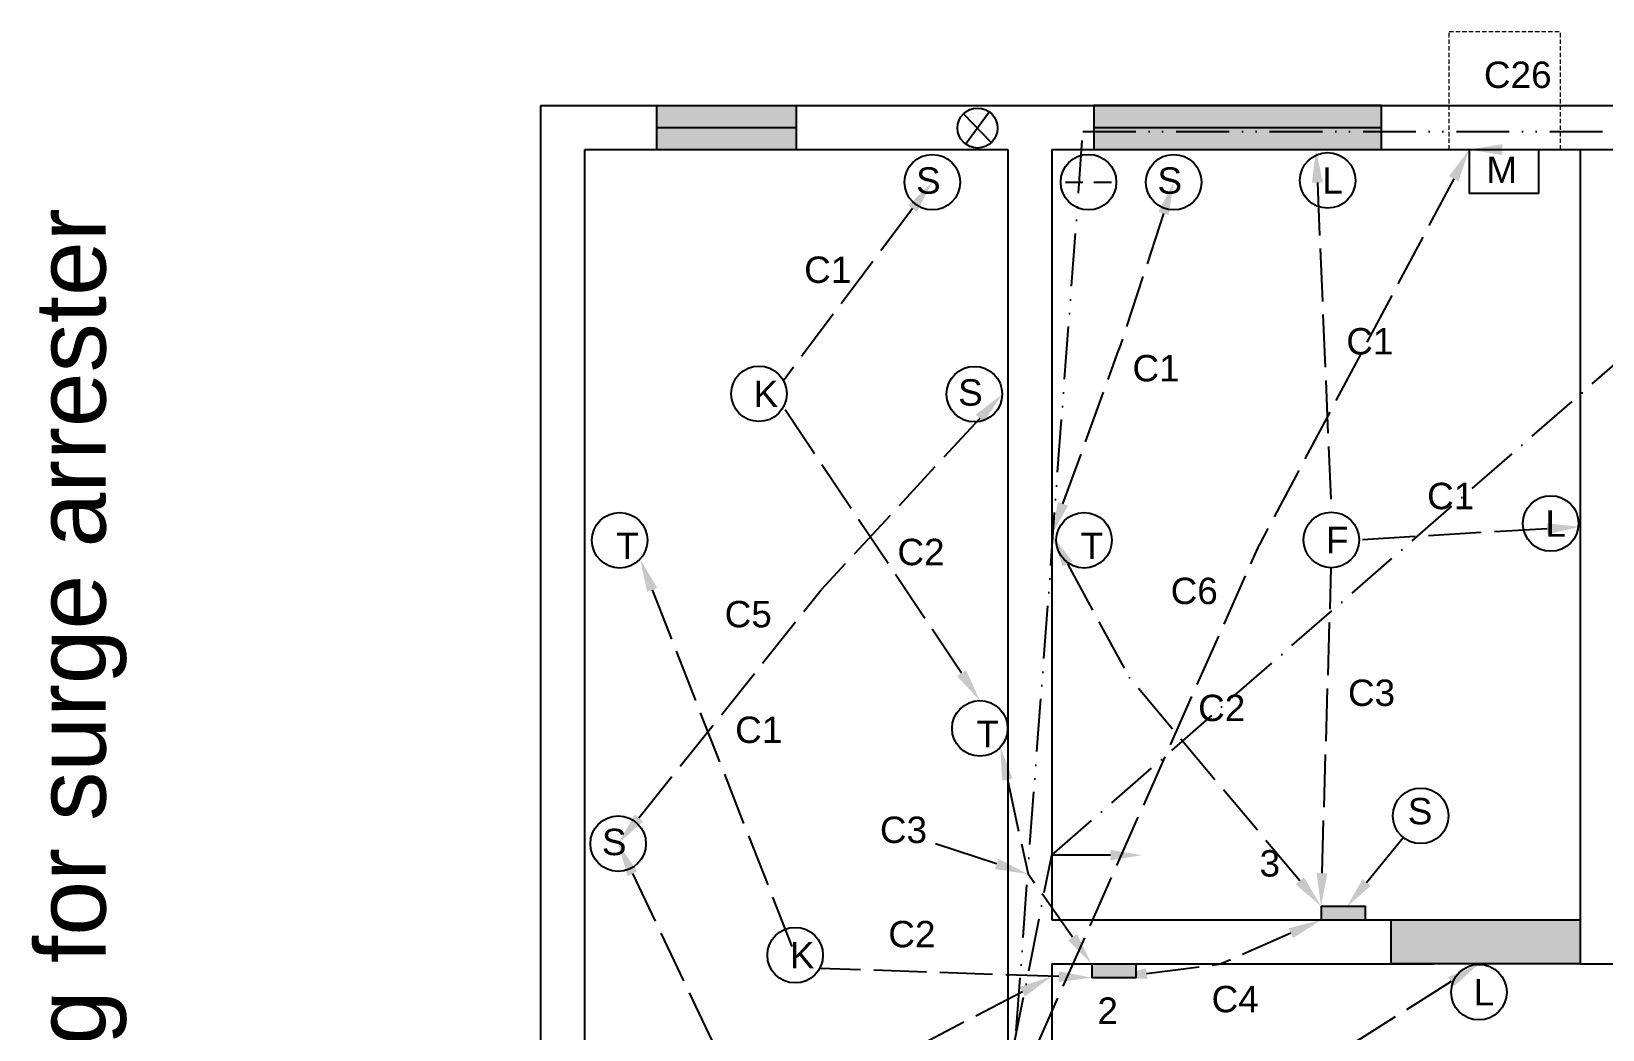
# Model space of a CAD drawing. Header units: inches. Extents: x 1145 to 1703, y 2157 to 3002.
# Drawn here: x 1145.2 to 1502, y 2756.8 to 2983.5 of the extents above; entities that cross this region are included whole.
import ezdxf
from ezdxf import colors
from ezdxf.entities.mleader import LeaderData, LeaderLine
from ezdxf.math import Vec2, Vec3

# ---------------------------------------------------------------- set-up
doc = ezdxf.new("R2010")
doc.units = ezdxf.units.IN
doc.header["$MEASUREMENT"] = 0
for name, pattern in [('ACAD_ISO02W100', [15, 12, -3]), ('ACAD_ISO10W100', [18, 12, -3, 0, -3]), ('ACAD_ISO12W100', [21, 12, -3, 0, -3, 0, -3]), ('DASHEDX2', [1.5, 1, -0.5])]:
    doc.linetypes.add(name, pattern=pattern)
doc.layers.add('Layer1', color=7, linetype='DASHEDX2', lineweight=5)
doc.layers.add('tel', color=53, linetype='ACAD_ISO10W100')
doc.layers.add('tv', color=151, linetype='ACAD_ISO12W100')
doc.styles.get("Standard").update_dxf_attribs({"font": 'arial.ttf'})

msp = doc.modelspace()

# ---------------------------------------------------------------- hatches: boundary and pattern name
at = {"true_color": 0x7aafdf}
h = msp.add_hatch(color=143, dxfattribs=at)
h.dxf.hatch_style = 1
h.paths.add_polyline_path([(1318.93, 2961.66), (1287.2, 2961.66), (1287.2, 2956.66), (1318.93, 2956.66)])
h.paths.add_polyline_path([(1318.93, 2966.66), (1287.2, 2966.66), (1287.2, 2961.66), (1318.93, 2961.66)])
h.paths.add_polyline_path([(1451.81, 2966.66), (1386.49, 2966.66), (1386.49, 2961.66), (1451.81, 2961.66)])
h.paths.add_polyline_path([(1451.81, 2961.66), (1386.49, 2961.66), (1386.49, 2956.66), (1451.81, 2956.66)])
h.paths.add_polyline_path([(1619.29, 2966.66), (1561.09, 2966.66), (1561.09, 2961.66), (1619.29, 2961.66)])
h.paths.add_polyline_path([(1619.29, 2961.66), (1561.09, 2961.66), (1561.09, 2956.66), (1619.29, 2956.66)])
at = {"true_color": 0x939598}
h = msp.add_hatch(color=252, dxfattribs=at)
h.dxf.hatch_style = 1
h.paths.add_polyline_path([(1438.08, 2784.79), (1438.08, 2781.66), (1448.17, 2781.66), (1448.17, 2784.79)])
at = {"true_color": 0x727430}
h = msp.add_hatch(color=67, dxfattribs=at)
h.dxf.hatch_style = 1
h.paths.add_polyline_path([(1496.93, 2781.66), (1453.93, 2781.66), (1453.93, 2771.66), (1463.66, 2771.66), (1496.93, 2771.66), (1496.93, 2776.66)])
at = {"true_color": 0x939598}
h = msp.add_hatch(color=252, dxfattribs=at)
h.dxf.hatch_style = 1
h.paths.add_polyline_path([(1396.09, 2768.54), (1396.09, 2771.66), (1386, 2771.66), (1386, 2768.54)])

# ---------------------------------------------------------------- linework, layer by layer
for p, q in [((1260.93, 2721.66), (1260.93, 2966.66)), ((1260.93, 2966.66), (1702.93, 2966.66)), ((1287.2, 2966.66), (1287.2, 2956.66)), ((1318.93, 2956.66), (1318.93, 2966.66)), ((1357.38, 2957.9), (1362.72, 2965.25)), ((1386.49, 2966.66), (1386.49, 2956.66)), ((1386.49, 2966.66), (1451.81, 2966.66)), ((1451.81, 2966.66), (1386.49, 2966.66)), ((1386.49, 2966.66), (1451.81, 2966.66)), ((1451.81, 2966.66), (1386.49, 2966.66)), ((1386.49, 2966.66), (1451.81, 2966.66)), ((1451.81, 2966.66), (1386.49, 2966.66)), ((1386.49, 2966.66), (1451.81, 2966.66)), ((1451.81, 2956.66), (1451.81, 2966.66)), ((1287.2, 2961.66), (1318.93, 2961.66)), ((1356.9, 2964.8), (1363.18, 2958.24)), ((1386.49, 2961.66), (1451.81, 2961.66)), ((1270.93, 2721.66), (1270.93, 2956.66)), ((1270.93, 2956.66), (1366.93, 2956.66)), ((1366.93, 2956.66), (1366.93, 2752.66)), ((1376.93, 2956.66), (1376.93, 2781.66)), ((1376.93, 2956.66), (1496.93, 2956.66)), ((1471.73, 2956.66), (1471.73, 2946.8)), ((1487.55, 2946.8), (1487.55, 2956.66)), ((1496.93, 2956.66), (1496.93, 2776.66)), ((1380.03, 2949.26), (1384.02, 2949.26)), ((1386.49, 2949.26), (1390.48, 2949.26)), ((1471.73, 2946.8), (1487.55, 2946.8)), ((1438.08, 2784.79), (1438.08, 2781.66)), ((1438.08, 2784.79), (1448.17, 2784.79)), ((1448.17, 2781.66), (1448.17, 2784.79)), ((1376.93, 2781.66), (1453.93, 2781.66)), ((1453.93, 2781.66), (1453.93, 2771.66)), ((1453.93, 2781.66), (1496.93, 2781.66)), ((1496.93, 2776.66), (1496.93, 2771.66)), ((1376.93, 2771.66), (1453.93, 2771.66)), ((1376.93, 2771.66), (1376.93, 2752.66)), ((1386, 2771.66), (1386, 2768.54)), ((1396.09, 2768.54), (1396.09, 2771.66)), ((1496.93, 2771.66), (1453.93, 2771.66)), ((1453.93, 2771.66), (1463.66, 2771.66)), ((1463.66, 2771.66), (1453.93, 2771.66)), ((1463.66, 2771.66), (1453.93, 2771.66)), ((1453.93, 2771.66), (1463.66, 2771.66)), ((1463.66, 2771.66), (1453.93, 2771.66)), ((1496.93, 2771.66), (1506.93, 2771.66)), ((1396.09, 2768.54), (1386, 2768.54))]:
    msp.add_line(p, q)
at = {"linetype": 'ByBlock', "lineweight": -2}
msp.add_line((1381.42, 2796.39), (1376.93, 2796.39), dxfattribs=at)
for points in [[(1448.43, 2790.17), (1456.75, 2800.42)], [(1390.25, 2796.39), (1381.42, 2796.39)]]:
    msp.add_lwpolyline(points, dxfattribs=at)
for centre, radius in [((1360.08, 2961.56), 4.54), ((1349.81, 2949.25), 6.31), ((1385.27, 2949.26), 6.31), ((1404.63, 2949.25), 6.31), ((1439.59, 2949.66), 6.31), ((1310.44, 2901.19), 6.31), ((1359.37, 2901.11), 6.31), ((1490.25, 2871.73), 6.31), ((1278.81, 2867.91), 6.31), ((1384.28, 2867.91), 6.31), ((1440.42, 2868), 6.31), ((1360.61, 2825.17), 6.31), ((1460.72, 2805.31), 6.31), ((1278.48, 2798.99), 6.31), ((1318.67, 2773.66), 6.31), ((1473.94, 2765.26), 6.31)]:
    msp.add_circle(centre, radius)
for points in [[(1390.25, 2797.59), (1397.45, 2796.39), (1390.25, 2795.19)], [(1449.36, 2789.42), (1443.89, 2784.58), (1447.5, 2790.93)]]:
    msp.add_solid(points)
at = {"layer": 'Layer1'}
for p, q in [((1467.16, 2956.66), (1467.16, 2983.51)), ((1467.16, 2983.51), (1492.44, 2983.51)), ((1492.44, 2956.66), (1492.44, 2983.51))]:
    msp.add_line(p, q, dxfattribs=at)
at = {"layer": 'tel'}
for p, q in [((1376.93, 2796.39), (1509.17, 2911.74)), ((1343.54, 2628.1), (1376.93, 2796.39))]:
    msp.add_line(p, q, dxfattribs=at)
at = {"layer": 'tv'}
for p, q in [((1359.43, 2629.66), (1384.02, 2960.76)), ((1384.02, 2960.76), (1621.52, 2960.76))]:
    msp.add_line(p, q, dxfattribs=at)

# ---------------------------------------------------------------- texts
at = {"char_height": 6, "attachment_point": 1}
for s, width, insert in [('{\\C116;\\c3434259;C26}', 8.5023, (1475.07, 2976.66)), ('{\\C116;\\c3434259;M}', 8.5023, (1475.64, 2955.04)), ('S', 8.5023, (1346.12, 2952.63)), ('S', 8.5023, (1400.93, 2952.63)), ('L', 8.5023, (1438.38, 2952.63)), ('C1', 8.5023, (1320.7, 2932.37)), ('C1', 8.5023, (1443.82, 2916.12)), ('C1', 8.5023, (1395.26, 2910.01)), ('{\\C9;\\c11196847;S}', 8.5023, (1355.67, 2904.5)), ('K', 8.5023, (1309.24, 2904.17)), ('C1', 8.5023, (1462.17, 2880.97)), ('L', 8.5023, (1489.04, 2874.7)), ('T', 8.5023, (1278.02, 2869.64)), ('T', 8.5023, (1383.49, 2869.64)), ('F', 8.5023, (1439.21, 2870.97)), ('C2', 8.5023, (1341.88, 2868.25)), ('{\\C116;\\c3434259;C6}', 8.5023, (1403.93, 2859.41)), ('{\\C116;\\c3434259;C5}', 8.5023, (1302.65, 2854.14)), ('C3', 8.5023, (1444.2, 2836.27)), ('C2', 12.7079, (1410.17, 2832.83)), ('C1', 8.5023, (1305.03, 2827.86)), ('T', 8.5023, (1359.82, 2826.9)), ('S', 8.5023, (1457.78, 2809.38)), ('C3', 8.5023, (1337.91, 2805.14)), ('{\\C9;\\c11196847;S}', 8.5023, (1274.78, 2802.38)), ('{\\C244;\\c1973145;3}', 8.5023, (1424.12, 2797.52)), ('C2', 8.5023, (1339.82, 2781.45)), ('K', 8.5023, (1317.47, 2776.64)), ('{\\C244;\\c1973145;C4}', 8.5023, (1413.23, 2766.69)), ('L', 8.5023, (1472.73, 2768.23)), ('{\\C244;\\c1973145;2}', 8.5023, (1387.3, 2764.06))]:
    msp.add_mtext_dynamic_manual_height_columns(s, width=width, gutter_width=1, heights=[0], dxfattribs=dict(at, insert=insert))
at = {"insert": (1146.08, 2205.44), "char_height": 16, "attachment_point": 1, "rotation": 90}
msp.add_mtext_dynamic_manual_height_columns('Conduit Layout- Layer 5 : MDB-SDB connection & wiring for surge arrester', width=750.4974, gutter_width=1, heights=[40.95], dxfattribs=at)

# ---------------------------------------------------------------- leaders
ml = msp.add_multileader_mtext('Standard')
ml.set_content('')
ml.set_leader_properties(color=92, linetype='ACAD_ISO02W100')
ml.build(insert=Vec2(0, 0))
ml.multileader.update_dxf_attribs({"has_dogleg": 0, "dogleg_length": 0.36, "arrow_head_size": 7.5, "scale": 30})
ctx = ml.context
ctx.base_point, ctx.scale, ctx.char_height, ctx.arrow_head_size, ctx.landing_gap_size, ctx.plane_origin = Vec3(1496.49, 2956.66), 30, 5.4, 7.5, 2.7, Vec3(1471.73, 2956.66)
notes = []
notes.append((ctx, [(0, (1, 1, 0), (1496.13, 2956.66), (1, 0), 10.8, [(0, [(1471.73, 2956.66)], 0, [])])]))
ctx.mtext, ml.multileader.dxf.content_type = None, 0
ml = msp.add_multileader_mtext('Standard')
ml.set_content('')
ml.set_leader_properties(color=92, linetype='ACAD_ISO02W100')
ml.build(insert=Vec2(0, 0))
ml.multileader.update_dxf_attribs({"has_dogleg": 0, "dogleg_length": 0.36, "arrow_head_size": 7.5, "scale": 30})
ctx = ml.context
ctx.base_point, ctx.scale, ctx.char_height, ctx.arrow_head_size, ctx.landing_gap_size, ctx.plane_origin = Vec3(1413.65, 2866.96), 30, 5.4, 7.5, 2.7, Vec3(1315.66, 2622.67)
notes.append((ctx, [(1, (1, 1, 0), (1434.89, 2866.96), (-1, 0), 10.8, [(0, [(1315.66, 2622.67)], 0, []), (1, [(1471.73, 2956.66)], 0, [])])]))
ctx.mtext, ml.multileader.dxf.content_type = None, 0
ml = msp.add_multileader_mtext('Standard')
ml.set_content('')
ml.set_leader_properties(linetype='ACAD_ISO02W100')
ml.build(insert=Vec2(0, 0))
ml.multileader.update_dxf_attribs({"has_dogleg": 0, "dogleg_length": 0.36, "arrow_head_size": 7.5, "scale": 30})
ctx = ml.context
ctx.base_point, ctx.scale, ctx.char_height, ctx.arrow_head_size, ctx.landing_gap_size, ctx.plane_origin = Vec3(1429.98, 2874.3), 30, 5.4, 7.5, 2.7, Vec3(1436.93, 2956.66)
notes.append((ctx, [(0, (1, 1, 0), (1429.62, 2874.3), (1, 0), 10.8, [(0, [(1436.93, 2956.66)], 0, [])])]))
ctx.mtext, ml.multileader.dxf.content_type = None, 0
ml = msp.add_multileader_mtext('Standard')
ml.set_content('')
ml.set_leader_properties(linetype='ACAD_ISO02W100')
ml.build(insert=Vec2(0, 0))
ml.multileader.update_dxf_attribs({"has_dogleg": 0, "dogleg_length": 0.36, "arrow_head_size": 7.5, "scale": 30})
ctx = ml.context
ctx.base_point, ctx.scale, ctx.char_height, ctx.arrow_head_size, ctx.landing_gap_size, ctx.plane_origin = Vec3(1331.43, 2910.43), 30, 5.4, 7.5, 2.7, Vec3(1349.81, 2949.25)
notes.append((ctx, [(0, (1, 1, 0), (1326.81, 2904.17), (-1, 0), 10.8, [(0, [(1349.81, 2949.25)], 0, [])])]))
ctx.mtext, ml.multileader.dxf.content_type = None, 0
ml = msp.add_multileader_mtext('Standard')
ml.set_content('')
ml.set_leader_properties(linetype='ACAD_ISO02W100')
ml.build(insert=Vec2(0, 0))
ml.multileader.update_dxf_attribs({"has_dogleg": 0, "dogleg_length": 0.36, "arrow_head_size": 7.5, "scale": 30})
ctx = ml.context
ctx.base_point, ctx.scale, ctx.char_height, ctx.arrow_head_size, ctx.landing_gap_size, ctx.plane_origin = Vec3(1403.36, 2905.31), 30, 5.4, 7.5, 2.7, Vec3(1404.63, 2949.25)
notes.append((ctx, [(0, (1, 1, 0), (1403, 2911.27), (-1, 0), 10.8, [(0, [(1404.63, 2949.25)], 0, [])])]))
ctx.mtext, ml.multileader.dxf.content_type = None, 0
ml = msp.add_multileader_mtext('Standard')
ml.set_content('')
ml.set_leader_properties(linetype='ACAD_ISO02W100')
ml.build(insert=Vec2(0, 0))
ml.multileader.update_dxf_attribs({"has_dogleg": 0, "dogleg_length": 0.36, "arrow_head_size": 7.5, "scale": 30})
ctx = ml.context
ctx.base_point, ctx.scale, ctx.char_height, ctx.arrow_head_size, ctx.landing_gap_size, ctx.plane_origin = Vec3(1381.76, 2911.27), 30, 5.4, 7.5, 2.7, Vec3(1376.93, 2869.16)
notes.append((ctx, [(0, (1, 1, 0), (1381.4, 2911.27), (1, 0), 10.8, [(0, [(1376.93, 2869.16)], 0, [])])]))
ctx.mtext, ml.multileader.dxf.content_type = None, 0
ml = msp.add_multileader_mtext('Standard')
ml.set_content('')
ml.set_leader_properties(color=92, linetype='ACAD_ISO02W100')
ml.build(insert=Vec2(0, 0))
ml.multileader.update_dxf_attribs({"has_dogleg": 0, "dogleg_length": 0.36, "arrow_head_size": 7.5, "scale": 30})
ctx = ml.context
ctx.base_point, ctx.scale, ctx.char_height, ctx.arrow_head_size, ctx.landing_gap_size, ctx.plane_origin = Vec3(1324.6, 2856.67), 30, 5.4, 7.5, 2.7, Vec3(1278.48, 2798.99)
notes.append((ctx, [(1, (1, 1, 0), (1335.4, 2856.67), (-1, 0), 10.8, [(0, [(1278.48, 2798.99)], 0, []), (1, [(1365.67, 2901.11)], 0, [])])]))
ctx.mtext, ml.multileader.dxf.content_type = None, 0
ml = msp.add_multileader_mtext('Standard')
ml.set_content('')
ml.set_leader_properties(linetype='ACAD_ISO02W100')
ml.build(insert=Vec2(0, 0))
ml.multileader.update_dxf_attribs({"has_dogleg": 0, "dogleg_length": 0.36, "arrow_head_size": 7.5, "scale": 30})
ctx = ml.context
ctx.base_point, ctx.scale, ctx.char_height, ctx.arrow_head_size, ctx.landing_gap_size, ctx.plane_origin = Vec3(1330.72, 2898.17), 30, 5.4, 7.5, 2.7, Vec3(1360.61, 2831.48)
notes.append((ctx, [(0, (1, 1, 0), (1326.78, 2898.17), (-1, 0), 10.8, [(0, [(1360.61, 2831.48)], 0, [])])]))
ctx.mtext, ml.multileader.dxf.content_type = None, 0
ml = msp.add_multileader_mtext('Standard')
ml.set_content('')
ml.set_leader_properties(linetype='ACAD_ISO02W100')
ml.build(insert=Vec2(0, 0))
ml.multileader.update_dxf_attribs({"has_dogleg": 0, "dogleg_length": 0.36, "arrow_head_size": 7.5, "scale": 30})
ctx = ml.context
ctx.base_point, ctx.scale, ctx.char_height, ctx.arrow_head_size, ctx.landing_gap_size, ctx.plane_origin = Vec3(1384.05, 2850.06), 30, 5.4, 7.5, 2.7, Vec3(1376.93, 2869.16)
notes.append((ctx, [(0, (1, 1, 0), (1383.69, 2836.76), (1, 0), 10.8, [(0, [(1376.93, 2869.16)], 0, [])])]))
ctx.mtext, ml.multileader.dxf.content_type = None, 0
ml = msp.add_multileader_mtext('Standard')
ml.set_content('')
ml.set_leader_properties(linetype='ACAD_ISO02W100')
ml.build(insert=Vec2(0, 0))
ml.multileader.update_dxf_attribs({"has_dogleg": 0, "dogleg_length": 0.36, "arrow_head_size": 7.5, "scale": 30})
ctx = ml.context
ctx.base_point, ctx.scale, ctx.char_height, ctx.arrow_head_size, ctx.landing_gap_size, ctx.plane_origin = Vec3(1457.88, 2867.43), 30, 5.4, 7.5, 2.7, Vec3(1496.93, 2870.97)
notes.append((ctx, [(0, (1, 1, 0), (1457.52, 2868), (-1, 0), 10.8, [(0, [(1496.93, 2870.97)], 0, [])])]))
ctx.mtext, ml.multileader.dxf.content_type = None, 0
ml = msp.add_multileader_mtext('Standard')
ml.set_content('')
ml.set_leader_properties(linetype='ACAD_ISO02W100')
ml.build(insert=Vec2(0, 0))
ml.multileader.update_dxf_attribs({"has_dogleg": 0, "dogleg_length": 0.36, "arrow_head_size": 7.5, "scale": 30})
ctx = ml.context
ctx.base_point, ctx.scale, ctx.char_height, ctx.arrow_head_size, ctx.landing_gap_size, ctx.plane_origin = Vec3(1308.23, 2773.66), 30, 5.4, 7.5, 2.7, Vec3(1283.45, 2863.64)
notes.append((ctx, [(0, (1, 1, 0), (1307.87, 2773.66), (1, 0), 10.8, [(0, [(1283.45, 2863.64)], 0, [])])]))
ctx.mtext, ml.multileader.dxf.content_type = None, 0
ml = msp.add_multileader_mtext('Standard')
ml.set_content('')
ml.set_leader_properties(linetype='ACAD_ISO02W100')
ml.build(insert=Vec2(0, 0))
ml.multileader.update_dxf_attribs({"has_dogleg": 0, "dogleg_length": 0.36, "arrow_head_size": 7.5, "scale": 30})
ctx = ml.context
ctx.base_point, ctx.scale, ctx.char_height, ctx.arrow_head_size, ctx.landing_gap_size, ctx.plane_origin = Vec3(1429.98, 2861.69), 30, 5.4, 7.5, 2.7, Vec3(1438.08, 2784.79)
notes.append((ctx, [(0, (1, 1, 0), (1429.62, 2861.69), (1, 0), 10.8, [(0, [(1438.08, 2784.79)], 0, [])])]))
ctx.mtext, ml.multileader.dxf.content_type = None, 0
ml = msp.add_multileader_mtext('Standard')
ml.set_content('')
ml.set_leader_properties(linetype='ACAD_ISO02W100')
ml.build(insert=Vec2(0, 0))
ml.multileader.update_dxf_attribs({"has_dogleg": 0, "dogleg_length": 0.36, "arrow_head_size": 7.5, "scale": 30})
ctx = ml.context
ctx.base_point, ctx.scale, ctx.char_height, ctx.arrow_head_size, ctx.landing_gap_size, ctx.plane_origin = Vec3(1405.65, 2836.76), 30, 5.4, 7.5, 2.7, Vec3(1438.08, 2784.79)
notes.append((ctx, [(0, (1, 1, 0), (1405.29, 2836.76), (-1, 0), 10.8, [(0, [(1438.08, 2784.79)], 0, [])])]))
ctx.mtext, ml.multileader.dxf.content_type = None, 0
ml = msp.add_multileader_mtext('Standard')
ml.set_content('')
ml.set_leader_properties(linetype='ACAD_ISO02W100')
ml.build(insert=Vec2(0, 0))
ml.multileader.update_dxf_attribs({"has_dogleg": 0, "dogleg_length": 0.36, "arrow_head_size": 7.5, "scale": 30})
ctx = ml.context
ctx.base_point, ctx.scale, ctx.char_height, ctx.arrow_head_size, ctx.landing_gap_size, ctx.plane_origin = Vec3(1361.11, 2792.06), 30, 5.4, 7.5, 2.7, Vec3(1365.25, 2820.9)
notes.append((ctx, [(0, (1, 1, 0), (1360.75, 2792.06), (1, 0), 10.8, [(0, [(1365.25, 2820.9)], 0, [])])]))
ctx.mtext, ml.multileader.dxf.content_type = None, 0
ml = msp.add_multileader_mtext('Standard')
ml.set_content('')
ml.set_leader_properties(color=92, linetype='ACAD_ISO02W100')
ml.build(insert=Vec2(0, 0))
ml.multileader.update_dxf_attribs({"has_dogleg": 0, "dogleg_length": 0.36, "arrow_head_size": 7.5, "scale": 30})
ctx = ml.context
ctx.base_point, ctx.scale, ctx.char_height, ctx.arrow_head_size, ctx.landing_gap_size, ctx.plane_origin = Vec3(1302.05, 2749.41), 30, 5.4, 7.5, 2.7, Vec3(1315.66, 2622.67)
notes.append((ctx, [(1, (1, 1, 0), (1291.25, 2749.41), (1, 0), 10.8, [(0, [(1315.66, 2622.67)], 0, []), (1, [(1278.48, 2798.99)], 0, [])])]))
ctx.mtext, ml.multileader.dxf.content_type = None, 0
ml = msp.add_multileader_mtext('Standard')
ml.set_content('')
ml.set_leader_properties(linetype='ByLayer')
ml.build(insert=Vec2(0, 0))
ml.multileader.update_dxf_attribs({"has_dogleg": 0, "dogleg_length": 0.36, "arrow_head_size": 7.5, "scale": 30})
ctx = ml.context
ctx.base_point, ctx.scale, ctx.char_height, ctx.arrow_head_size, ctx.landing_gap_size, ctx.plane_origin = Vec3(1361.69, 2798.94), 30, 5.4, 7.5, 2.7, Vec3(1371.55, 2792.06)
notes.append((ctx, [(0, (1, 1, 0), (1361.33, 2798.94), (-1, 0), 10.8, [(0, [(1371.55, 2792.06)], 0, [])])]))
ctx.mtext, ml.multileader.dxf.content_type = None, 0
ml = msp.add_multileader_mtext('Standard')
ml.set_content('')
ml.set_leader_properties(linetype='ACAD_ISO02W100')
ml.build(insert=Vec2(0, 0))
ml.multileader.update_dxf_attribs({"has_dogleg": 0, "dogleg_length": 0.36, "arrow_head_size": 7.5, "scale": 30})
ctx = ml.context
ctx.base_point, ctx.scale, ctx.char_height, ctx.arrow_head_size, ctx.landing_gap_size, ctx.plane_origin = Vec3(1382.71, 2792.06), 30, 5.4, 7.5, 2.7, Vec3(1386, 2771.66)
notes.append((ctx, [(0, (1, 1, 0), (1382.35, 2792.06), (-1, 0), 10.8, [(0, [(1386, 2771.66)], 0, [])])]))
ctx.mtext, ml.multileader.dxf.content_type = None, 0
ml = msp.add_multileader_mtext('Standard')
ml.set_content('')
ml.set_leader_properties(color=242, linetype='ACAD_ISO02W100')
ml.build(insert=Vec2(0, 0))
ml.multileader.update_dxf_attribs({"has_dogleg": 0, "dogleg_length": 0.36, "arrow_head_size": 7.5, "scale": 30})
ctx = ml.context
ctx.base_point, ctx.scale, ctx.char_height, ctx.arrow_head_size, ctx.landing_gap_size, ctx.plane_origin = Vec3(1426.59, 2771.66), 30, 5.4, 7.5, 2.7, Vec3(1438.08, 2781.66)
notes.append((ctx, [(0, (1, 1, 0), (1426.23, 2771.66), (-1, 0), 10.8, [(0, [(1438.08, 2781.66)], 0, [])])]))
ctx.mtext, ml.multileader.dxf.content_type = None, 0
ml = msp.add_multileader_mtext('Standard')
ml.set_content('')
ml.set_leader_properties(linetype='ACAD_ISO02W100')
ml.build(insert=Vec2(0, 0))
ml.multileader.update_dxf_attribs({"has_dogleg": 0, "dogleg_length": 0.36, "arrow_head_size": 7.5, "scale": 30})
ctx = ml.context
ctx.base_point, ctx.scale, ctx.char_height, ctx.arrow_head_size, ctx.landing_gap_size, ctx.plane_origin = Vec3(1335.37, 2770.64), 30, 5.4, 7.5, 2.7, Vec3(1386, 2768.54)
notes.append((ctx, [(0, (1, 1, 0), (1335.01, 2770.64), (-1, 0), 10.8, [(0, [(1386, 2768.54)], 0, [])])]))
ctx.mtext, ml.multileader.dxf.content_type = None, 0
ml = msp.add_multileader_mtext('Standard')
ml.set_content('')
ml.set_leader_properties(color=242, linetype='ACAD_ISO02W100')
ml.build(insert=Vec2(0, 0))
ml.multileader.update_dxf_attribs({"has_dogleg": 0, "dogleg_length": 0.36, "arrow_head_size": 7.5, "scale": 30})
ctx = ml.context
ctx.base_point, ctx.scale, ctx.char_height, ctx.arrow_head_size, ctx.landing_gap_size, ctx.plane_origin = Vec3(1356.4, 2752.25), 30, 5.4, 7.5, 2.7, Vec3(1376.93, 2768.85)
notes.append((ctx, [(0, (1, 1, 0), (1356.04, 2752.25), (-1, 0), 10.8, [(0, [(1376.93, 2768.85)], 0, [])])]))
ctx.mtext, ml.multileader.dxf.content_type = None, 0
ml = msp.add_multileader_mtext('Standard')
ml.set_content('')
ml.set_leader_properties(linetype='ACAD_ISO02W100')
ml.build(insert=Vec2(0, 0))
ml.multileader.update_dxf_attribs({"has_dogleg": 0, "dogleg_length": 0.36, "arrow_head_size": 7.5, "scale": 30})
ctx = ml.context
ctx.base_point, ctx.scale, ctx.char_height, ctx.arrow_head_size, ctx.landing_gap_size, ctx.plane_origin = Vec3(1386.6, 2710.34), 30, 5.4, 7.5, 2.7, Vec3(1473.94, 2771.66)
notes.append((ctx, [(0, (1, 1, 0), (1387.73, 2710.34), (-1, 0), 10.8, [(0, [(1473.94, 2771.66)], 0, [])])]))
ctx.mtext, ml.multileader.dxf.content_type = None, 0
ml = msp.add_multileader_mtext('Standard')
ml.set_content('')
ml.set_leader_properties(color=242, linetype='ACAD_ISO02W100')
ml.build(insert=Vec2(0, 0))
ml.multileader.update_dxf_attribs({"has_dogleg": 0, "dogleg_length": 0.36, "arrow_head_size": 7.5, "scale": 30})
ctx = ml.context
ctx.base_point, ctx.scale, ctx.char_height, ctx.arrow_head_size, ctx.landing_gap_size, ctx.plane_origin = Vec3(1404.99, 2771.66), 30, 5.4, 7.5, 2.7, Vec3(1391.04, 2768.54)
notes.append((ctx, [(0, (1, 1, 0), (1404.63, 2771.66), (1, 0), 10.8, [(0, [(1391.04, 2768.54)], 0, [])])]))
ctx.mtext, ml.multileader.dxf.content_type = None, 0
for ctx, leaders in notes:
    for number, flags, end, landing, length, lines in leaders:
        leader = LeaderData()
        leader.index, (leader.has_last_leader_line, leader.has_dogleg_vector, leader.attachment_direction) = number, flags
        leader.last_leader_point, leader.dogleg_vector, leader.dogleg_length = Vec3(end), Vec3(landing), length
        for number, points, colour, breaks in lines:
            line = LeaderLine()
            line.index, line.vertices, line.color, line.breaks = number, Vec3.list(points), colors.encode_raw_color(colour), breaks
            leader.lines.append(line)
        ctx.leaders.append(leader)

doc.saveas('drawing.dxf')
